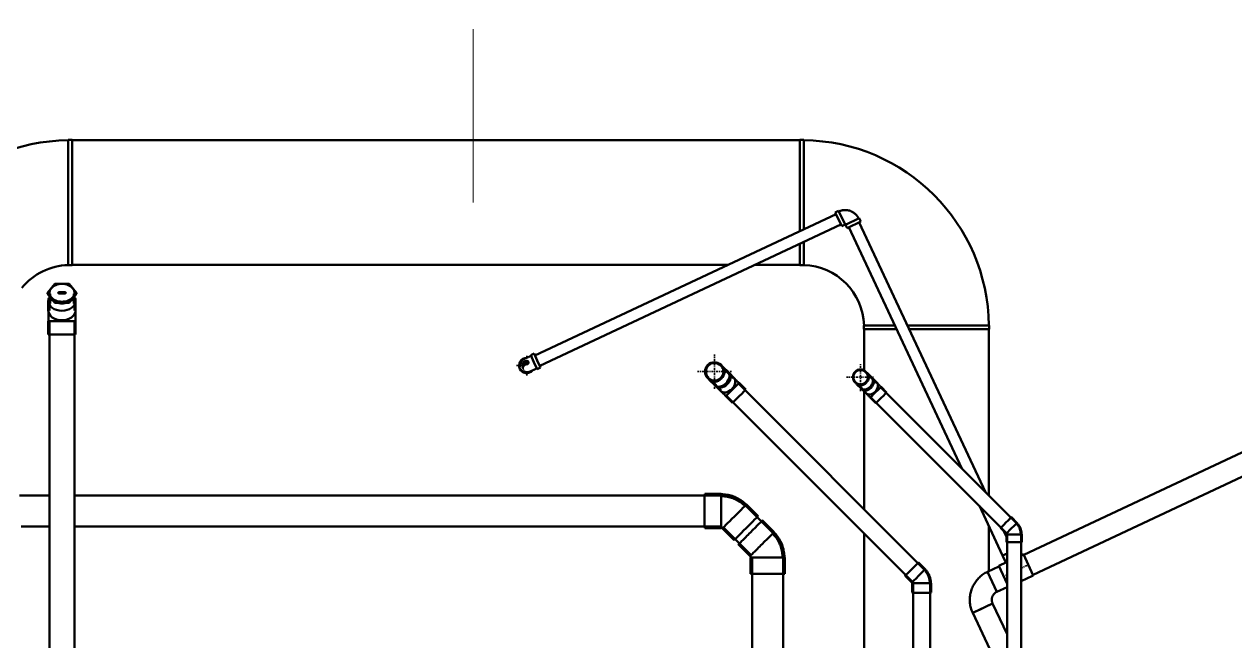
# Model space of a CAD drawing. Header units: millimetres. Extents: x -108050 to 96605, y 58136 to 140997.
# Drawn here: x -42849 to -35086, y 123512 to 127465 of the extents above; entities that cross this region are included whole.
import ezdxf

# ---------------------------------------------------------------- set-up
doc = ezdxf.new("R2010")
doc.units = ezdxf.units.MM
doc.linetypes.add('Center', pattern=[29.999999, 12, -6, 6, -6])
for name, color, linetype, lineweight in [('M-HVAC-DUCT', 70, 'Continuous', 50), ('M-HVAC-DUCT-IDEN', 70, 'Continuous', 9), ('P-PIPE', 3, 'Continuous', 50), ('P-PIPE-CNTR', 3, 'Center', 35)]:
    doc.layers.add(name, color=color, linetype=linetype, lineweight=lineweight)

# ---------------------------------------------------------------- blocks, each defined once
blk = doc.blocks.new('DSC_uPVC_Elbow_TienPhong - Standard-1923990-HẦM')
at = {"layer": 'P-PIPE'}
for p, q in [((-38379.2, 124454), (-38485.2, 124454)), ((-38141.8, 124311.7), (-38216.7, 124386.6)), ((-38485.2, 124234.8), (-38379.2, 124234.8)), ((-38371.7, 124231.6), (-38296.8, 124156.7))]:
    blk.add_line(p, q, dxfattribs=at)
at = {"layer": 'P-PIPE', "flags": 128}
for points in [[(-38292.2, 124434.3), (-38300.7, 124437.6), (-38309.3, 124440.5), (-38318, 124443.2), (-38326.8, 124445.4), (-38335.7, 124447.4), (-38344.7, 124448.9), (-38353.7, 124450.1), (-38362.7, 124451), (-38371.8, 124451.4), (-38379.2, 124451.6)], [(-38296.8, 124423.2), (-38304.8, 124426.3), (-38313, 124429.1), (-38321.2, 124431.6), (-38329.6, 124433.8), (-38338, 124435.6), (-38346.5, 124437.1), (-38355, 124438.2), (-38363.6, 124439), (-38372.2, 124439.4), (-38379.2, 124439.6)], [(-38227.1, 124376.7), (-38233.1, 124382.4), (-38239.6, 124388.2), (-38246.3, 124393.6), (-38253.1, 124398.8), (-38260.2, 124403.7), (-38267.5, 124408.3), (-38275, 124412.6), (-38282.6, 124416.7), (-38290.3, 124420.4), (-38296.8, 124423.2)], [(-38218.4, 124385), (-38225, 124391.3), (-38231.8, 124397.3), (-38238.8, 124403), (-38246.1, 124408.5), (-38253.6, 124413.7), (-38261.3, 124418.6), (-38269.1, 124423.1), (-38277.2, 124427.4), (-38285.4, 124431.3), (-38292.2, 124434.3)], [(-38379.2, 124237.2), (-38378.7, 124237.2), (-38378.2, 124237.1), (-38377.7, 124237.1), (-38377.2, 124237), (-38376.7, 124236.9), (-38376.2, 124236.8), (-38375.6, 124236.7), (-38375.2, 124236.5), (-38374.7, 124236.3), (-38374.3, 124236.2)], [(-38374.3, 124236.2), (-38373.8, 124236), (-38373.3, 124235.7), (-38372.9, 124235.5), (-38372.4, 124235.2), (-38372, 124234.9), (-38371.5, 124234.6), (-38371.1, 124234.3), (-38370.7, 124234), (-38370.3, 124233.6), (-38370, 124233.3)]]:
    blk.add_lwpolyline(points, dxfattribs=at)
at = {"layer": 'P-PIPE'}
for centre, major_axis, start_param, end_param in [((-38485.2, 124344.4), (0, 109.6), 0, 1.568725), ((-38379.2, 124344.4), (0, 109.6), 0, 1.568725), ((-38379.2, 124344.4), (0, 107.2), 0, 0.328623), ((-38379.2, 124344.4), (0, 109.6), 6.177862, 6.281114), ((-38294.2, 124309.1), (77.5, 77.5), 0.002071, 1.572867), ((-38485.2, 124344.4), (0, 109.6), 1.568725, 3.139522), ((-38379.2, 124344.4), (0, 109.6), 1.568725, 3.139522), ((-38294.2, 124309.1), (77.5, 77.5), 1.572867, 3.141593), ((-38219.3, 124234.2), (77.5, 77.5), 0.002071, 1.572867), ((-38219.3, 124234.2), (77.5, 77.5), 5.88111, 6.283185), ((-38379.2, 124344.4), (0, 107.2), 2.808828, 3.139522), ((-38379.2, 124344.4), (0, 109.6), 3.141593, 3.309883), ((-38219.3, 124234.2), (77.5, 77.5), 1.572867, 3.141593), ((-38219.3, 124234.2), (77.5, 77.5), 3.143664, 3.543621)]:
    blk.add_ellipse(centre, major_axis=major_axis, ratio=0.005, start_param=start_param, end_param=end_param, dxfattribs=at)
blk = doc.blocks.new('DSC_uPVC_Elbow_TienPhong - Standard-V6-HẦM')
at = {"layer": 'P-PIPE'}
for p, q in [((-38039.1, 124209.1), (-38114.1, 124284)), ((-38269.1, 124129), (-38194.1, 124054.1)), ((-38191, 124046.5), (-38191, 123940.5)), ((-37971.8, 123940.5), (-37971.8, 124046.5))]:
    blk.add_line(p, q, dxfattribs=at)
at = {"layer": 'P-PIPE', "flags": 128}
for points in [[(-38002.6, 124129), (-38006.1, 124136.9), (-38009.9, 124144.6), (-38013.9, 124152.2), (-38018.3, 124159.6), (-38023, 124166.9), (-38027.9, 124173.9), (-38033.2, 124180.8), (-38038.7, 124187.4), (-38044.4, 124193.8), (-38049.3, 124198.9)], [(-37991.5, 124133.6), (-37995.2, 124141.9), (-37999.2, 124150.1), (-38003.5, 124158.1), (-38008.1, 124165.9), (-38013, 124173.6), (-38018.3, 124181), (-38023.8, 124188.3), (-38029.6, 124195.3), (-38035.7, 124202), (-38040.8, 124207.4)], [(-37974.2, 124046.5), (-37974.4, 124055.6), (-37975, 124064.7), (-37975.9, 124073.8), (-37977.1, 124082.8), (-37978.8, 124091.7), (-37980.7, 124100.6), (-37983.1, 124109.4), (-37985.8, 124118.1), (-37988.8, 124126.7), (-37991.5, 124133.6)], [(-37986.2, 124046.8), (-37986.4, 124055.2), (-37986.9, 124063.8), (-37987.8, 124072.3), (-37989, 124080.9), (-37990.5, 124089.3), (-37992.4, 124097.7), (-37994.6, 124106.1), (-37997.2, 124114.3), (-38000, 124122.4), (-38002.6, 124129)], [(-38192.4, 124055.8), (-38192.1, 124055.4), (-38191.7, 124055), (-38191.4, 124054.6), (-38191.1, 124054.2), (-38190.8, 124053.7), (-38190.5, 124053.3), (-38190.3, 124052.8), (-38190, 124052.4), (-38189.8, 124051.9), (-38189.6, 124051.5)], [(-38189.6, 124051.5), (-38189.4, 124051), (-38189.3, 124050.5), (-38189.1, 124050), (-38189, 124049.5), (-38188.9, 124049), (-38188.8, 124048.5), (-38188.7, 124048), (-38188.7, 124047.5), (-38188.6, 124047), (-38188.6, 124046.5)]]:
    blk.add_lwpolyline(points, dxfattribs=at)
at = {"layer": 'P-PIPE'}
for centre, major_axis, start_param, end_param in [((-38191.6, 124206.5), (77.5, 77.5), 0, 1.568725), ((-38191.6, 124206.5), (77.5, 77.5), 1.568725, 3.139522), ((-38116.6, 124131.6), (77.5, 77.5), 0, 1.568725), ((-38116.6, 124131.6), (75.8, 75.8), 0.163276, 0.328623), ((-38116.6, 124131.6), (77.5, 77.5), 6.114862, 6.228481), ((-38116.6, 124131.6), (77.5, 77.5), 1.568725, 3.139522), ((-38116.6, 124131.6), (75.8, 75.8), 2.808828, 2.974175), ((-38116.6, 124131.6), (77.5, 77.5), 3.141593, 3.309883), ((-38081.4, 124046.5), (-109.6, 0), 4.71446, 6.283185), ((-38081.4, 124046.5), (109.6, 0), 0.002071, 1.572867), ((-38081.4, 123940.5), (-109.6, 0), 4.71446, 6.283185), ((-38081.4, 123940.5), (-109.6, 0), 0.002071, 0.407293), ((-38081.4, 123940.5), (-100, 0), 6.023457, 6.283185), ((-38081.4, 123940.5), (100, 0), 2.620065, 2.749935), ((-38081.4, 123940.5), (100, 0), 2.358266, 2.618357), ((-38081.4, 123940.5), (100, 0), 2.096466, 2.356413), ((-38081.4, 123940.5), (100, 0), 1.834667, 2.094519), ((-38081.4, 123940.5), (-109.6, 0), 3.143664, 4.71446), ((-38081.4, 123940.5), (100, 0), 1.049269, 1.308898), ((-38081.4, 123940.5), (100, 0), 0.787469, 1.047004), ((-38081.4, 123940.5), (100, 0), 0.52567, 0.785061), ((-38081.4, 123940.5), (100, 0), 0.26387, 0.393741), ((-38081.4, 123940.5), (100, 0), 0.002071, 0.131941), ((-38081.4, 123940.5), (109.6, 0), 5.875769, 6.283185)]:
    blk.add_ellipse(centre, major_axis=major_axis, ratio=0.005, start_param=start_param, end_param=end_param, dxfattribs=at)
blk = doc.blocks.new('01_REC Elbow_C Flanged_ - 1 W-V33-HẦM')
at = {"layer": 'M-HVAC-DUCT'}
for p, q in [((-264.9, 812.5), (-113.7, 812.5)), ((-113.7, 787.5), (-264.9, 787.5)), ((105.5, 812.5), (402, 812.5)), ((402, 787.5), (105.5, 787.5)), ((402, 787.5), (402, 812.5)), ((-812.5, -402), (-812.5, 402)), ((-812.5, 402), (-787.5, 402)), ((-787.5, 402), (-787.5, -402)), ((-787.5, -402), (-812.5, -402))]:
    blk.add_line(p, q, dxfattribs=at)
for radius, start, end in [(1200, 270.59779, 359.40221), (400, 271.79962, 320.66965)]:
    blk.add_arc((-800, 800), radius, start, end, dxfattribs=at)
blk = doc.blocks.new('01_REC Elbow_C Flanged_ - 1 W-V34-HẦM')
at = {"layer": 'M-HVAC-DUCT'}
for p, q in [((-402, 812.5), (-263.2, 812.5)), ((-402, 812.5), (-402, 787.5)), ((-251.5, 787.5), (-402, 787.5)), ((-182.9, 812.5), (402, 812.5)), ((402, 787.5), (-171.2, 787.5)), ((402, 787.5), (402, 812.5)), ((-812.5, 191.7), (-812.5, 402)), ((-812.5, 402), (-787.5, 402)), ((-787.5, 402), (-787.5, 203.4)), ((-812.5, -402), (-812.5, 111)), ((-787.5, 122.7), (-787.5, -402)), ((-787.5, -402), (-812.5, -402))]:
    blk.add_line(p, q, dxfattribs=at)
for radius, start, end in [(1200, 270.59779, 359.40221), (400, 271.79962, 358.20038)]:
    blk.add_arc((-800, 800), radius, start, end, dxfattribs=at)
blk = doc.blocks.new('DSC_uPVC_Elbow_TienPhong - Standard-V68-HẦM')
at = {"layer": 'P-PIPE'}
for p, q in [((-37071, 123971.5), (-37114.2, 124014.6)), ((-37199.4, 123929.4), (-37156.3, 123886.2)), ((-37154.4, 123881.7), (-37154.4, 123820.7)), ((-37033.8, 123820.7), (-37033.8, 123881.7))]:
    blk.add_line(p, q, dxfattribs=at)
at = {"layer": 'P-PIPE', "flags": 128}
for points in [[(-37050.8, 123927.2), (-37052.7, 123931.6), (-37054.8, 123935.9), (-37057.1, 123940.1), (-37059.5, 123944.2), (-37062.1, 123948.2), (-37064.8, 123952.1), (-37067.7, 123955.9), (-37070.8, 123959.5), (-37073.9, 123963.1), (-37076.6, 123965.9)], [(-37044.7, 123929.8), (-37046.7, 123934.4), (-37048.9, 123938.9), (-37051.3, 123943.3), (-37053.9, 123947.7), (-37056.6, 123951.9), (-37059.5, 123956), (-37062.5, 123960), (-37065.7, 123963.9), (-37069.1, 123967.6), (-37072, 123970.6)], [(-37041.8, 123881.7), (-37041.9, 123886.4), (-37042.1, 123891.2), (-37042.6, 123895.9), (-37043.3, 123900.6), (-37044.1, 123905.3), (-37045.2, 123910), (-37046.4, 123914.6), (-37047.8, 123919.1), (-37049.4, 123923.6), (-37050.8, 123927.2)], [(-37035.1, 123881.7), (-37035.2, 123886.7), (-37035.5, 123891.7), (-37036, 123896.7), (-37036.7, 123901.7), (-37037.6, 123906.6), (-37038.7, 123911.6), (-37040, 123916.4), (-37041.5, 123921.2), (-37043.2, 123926), (-37044.7, 123929.8)], [(-37155.4, 123887.2), (-37155.2, 123886.9), (-37154.9, 123886.7), (-37154.7, 123886.5), (-37154.6, 123886.2), (-37154.4, 123886), (-37154.2, 123885.7), (-37154.1, 123885.4), (-37153.9, 123885.2), (-37153.8, 123884.9), (-37153.7, 123884.6)], [(-37153.7, 123884.6), (-37153.6, 123884.4), (-37153.5, 123884.1), (-37153.4, 123883.8), (-37153.3, 123883.5), (-37153.2, 123883.2), (-37153.2, 123882.8), (-37153.1, 123882.5), (-37153.1, 123882.2), (-37153.1, 123881.9), (-37153.1, 123881.7)]]:
    blk.add_lwpolyline(points, dxfattribs=at)
at = {"layer": 'P-PIPE'}
for centre, major_axis, start_param, end_param in [((-37156.8, 123972), (42.6, 42.6), 4.708247, 6.279043), ((-37156.4, 123972.4), (38.9, 38.9), 4.708247, 4.963651), ((-37156.4, 123972.4), (38.9, 38.9), 4.970046, 5.224545), ((-37156.4, 123972.4), (38.9, 38.9), 5.231846, 5.49156), ((-37156.4, 123972.4), (38.9, 38.9), 5.493645, 5.747837), ((-37156.4, 123972.4), (38.9, 38.9), 5.755445, 5.99644), ((-37156.4, 123972.4), (38.9, 38.9), 6.017244, 6.279043), ((-37156.8, 123972), (42.6, 42.6), 0, 0.402939), ((-37156.8, 123972), (42.6, 42.6), 2.738809, 4.708247), ((-37113.7, 123928.9), (42.6, 42.6), 3.137451, 4.708247), ((-37113.7, 123928.9), (42.6, 42.6), 4.708247, 6.279043), ((-37094.1, 123881.7), (60.3, 0), 2.972674, 3.141593), ((-37094.1, 123881.7), (-60.3, 0), 0.004142, 1.574938), ((-37094.1, 123881.7), (59, 0), 3.145735, 3.4948), ((-37094.1, 123881.7), (60.3, 0), 4.716531, 6.452607), ((-37094.1, 123881.7), (59, 0), 5.938261, 6.283185), ((-37094.1, 123820.7), (-60.3, 0), 0.004142, 1.574938), ((-37094.1, 123820.7), (-60.3, 0), 1.574938, 3.145735)]:
    blk.add_ellipse(centre, major_axis=major_axis, ratio=0.01, start_param=start_param, end_param=end_param, dxfattribs=at)
blk = doc.blocks.new('DSC_uPVC_Elbow_TienPhong - Standard-V70-HẦM')
at = {"layer": 'P-PIPE'}
for p, q in [((-36482.7, 124269.3), (-36518.7, 124305.3)), ((-36588.4, 124235.6), (-36552.4, 124199.5)), ((-36550.5, 124194.9), (-36550.5, 124143.9)), ((-36451.9, 124143.9), (-36451.9, 124194.9))]:
    blk.add_line(p, q, dxfattribs=at)
at = {"layer": 'P-PIPE', "flags": 128}
for points in [[(-36465.8, 124232.7), (-36467.4, 124236.3), (-36469.1, 124239.8), (-36471, 124243.3), (-36473, 124246.7), (-36475.1, 124250), (-36477.4, 124253.3), (-36479.8, 124256.4), (-36482.3, 124259.4), (-36485, 124262.4), (-36487.2, 124264.7)], [(-36460.9, 124234.7), (-36462.5, 124238.5), (-36464.3, 124242.3), (-36466.3, 124246), (-36468.4, 124249.5), (-36470.7, 124253), (-36473.1, 124256.4), (-36475.6, 124259.8), (-36478.3, 124263), (-36481.1, 124266.1), (-36483.4, 124268.5)], [(-36458.3, 124194.9), (-36458.4, 124198.8), (-36458.6, 124202.8), (-36459, 124206.7), (-36459.6, 124210.6), (-36460.3, 124214.5), (-36461.1, 124218.4), (-36462.2, 124222.2), (-36463.3, 124225.9), (-36464.6, 124229.7), (-36465.8, 124232.7)], [(-36452.9, 124194.9), (-36453, 124199), (-36453.3, 124203.2), (-36453.7, 124207.3), (-36454.3, 124211.5), (-36455, 124215.6), (-36455.9, 124219.6), (-36457, 124223.7), (-36458.2, 124227.6), (-36459.6, 124231.6), (-36460.9, 124234.7)], [(-36551.6, 124200.3), (-36551.4, 124200.1), (-36551.2, 124199.8), (-36551, 124199.6), (-36550.8, 124199.4), (-36550.7, 124199.1), (-36550.5, 124198.9), (-36550.3, 124198.6), (-36550.2, 124198.3), (-36550.1, 124198), (-36550, 124197.8)], [(-36550, 124197.8), (-36549.9, 124197.5), (-36549.8, 124197.2), (-36549.7, 124196.9), (-36549.6, 124196.6), (-36549.5, 124196.3), (-36549.5, 124196), (-36549.4, 124195.7), (-36549.4, 124195.4), (-36549.4, 124195.1), (-36549.4, 124194.9)]]:
    blk.add_lwpolyline(points, dxfattribs=at)
at = {"layer": 'P-PIPE'}
for centre, major_axis, start_param, end_param in [((-36553.6, 124270.5), (34.9, 34.9), 4.708247, 6.279043), ((-36553.2, 124270.9), (31.8, 31.8), 5.493645, 5.744935), ((-36553.2, 124270.9), (31.8, 31.8), 5.755445, 6.279043), ((-36553.6, 124270.5), (34.9, 34.9), 0, 0.401158), ((-36553.6, 124270.5), (34.9, 34.9), 2.740555, 3.137451), ((-36553.6, 124270.5), (34.9, 34.9), 3.141593, 4.708247), ((-36517.5, 124234.4), (34.9, 34.9), 3.141593, 4.708247), ((-36517.5, 124234.4), (34.9, 34.9), 4.708247, 6.279043), ((-36501.2, 124194.9), (-49.3, 0), 0.004142, 1.574938), ((-36501.2, 124143.9), (-49.3, 0), 0.004142, 1.574938), ((-36501.2, 124194.9), (48.2, 0), 3.145735, 3.4948), ((-36501.2, 124194.9), (49.3, 0), 4.716531, 6.283185), ((-36501.2, 124143.9), (49.3, 0), 4.716531, 6.283185), ((-36501.2, 124194.9), (48.2, 0), 5.938261, 6.283185)]:
    blk.add_ellipse(centre, major_axis=major_axis, ratio=0.01, start_param=start_param, end_param=end_param, dxfattribs=at)
blk = doc.blocks.new('DSC_uPVC_Elbow_TienPhong - Standard-2064025-HẦM')
at = {"layer": 'P-PIPE'}
for p, q in [((-38298.5, 125198.9), (-38328.8, 125229.3)), ((-38414.1, 125144), (-38383.7, 125113.7)), ((-38222, 125122.5), (-38265.1, 125165.6)), ((-38350.4, 125080.4), (-38307.3, 125037.2))]:
    blk.add_line(p, q, dxfattribs=at)
at = {"layer": 'P-PIPE', "flags": 128}
for points in [[(-38299.4, 125198), (-38298, 125196.6), (-38296.6, 125195.2), (-38295.1, 125193.7), (-38293.6, 125192.2), (-38292.1, 125190.7), (-38290.5, 125189.1), (-38288.8, 125187.4), (-38287.2, 125185.8), (-38285.4, 125184), (-38283.7, 125182.3), (-38281.9, 125180.5), (-38280.1, 125178.7), (-38278.3, 125176.9), (-38276.5, 125175.1), (-38274.6, 125173.2), (-38272.7, 125171.3), (-38270.8, 125169.5), (-38269, 125167.6), (-38267.1, 125165.7), (-38266.1, 125164.7)], [(-38349.5, 125081.3), (-38351.4, 125083.2), (-38353.3, 125085.1), (-38355.2, 125087), (-38357.1, 125088.9), (-38358.9, 125090.7), (-38360.8, 125092.6), (-38362.6, 125094.4), (-38364.4, 125096.2), (-38366.2, 125098), (-38368, 125099.8), (-38369.7, 125101.5), (-38371.4, 125103.2), (-38373, 125104.8), (-38374.7, 125106.5), (-38376.2, 125108), (-38377.8, 125109.6), (-38379.3, 125111.1), (-38380.7, 125112.5), (-38382.1, 125113.9), (-38382.8, 125114.6)]]:
    blk.add_lwpolyline(points, dxfattribs=at)
at = {"layer": 'P-PIPE'}
for centre, major_axis, ratio, start_param, end_param in [((-38371.4, 125186.6), (42.6, 42.6), 0.710631, 3.141627, 6.283185), ((-38371.4, 125186.6), (42.6, 42.6), 0.710631, 0.000034, 0.113604), ((-38371.4, 125186.6), (42.6, 42.6), 0.710631, 3.025888, 3.141593), ((-38341.1, 125156.3), (42.6, 42.6), 0.710631, 3.141627, 6.283185), ((-38307.8, 125123), (42.6, 42.6), 0.01, 3.141617, 6.283185), ((-38307.8, 125123), (41.7, 41.7), 0.01, 5.815033, 6.108677), ((-38307.8, 125123), (42.6, 42.6), 0.01, 0.000024, 0.261824), ((-38307.8, 125123), (42.6, 42.6), 0.01, 2.879817, 3.141593), ((-38307.8, 125123), (41.7, 41.7), 0.01, 3.31615, 3.609802), ((-38264.7, 125079.9), (42.6, 42.6), 0.01, 3.141617, 6.283185)]:
    blk.add_ellipse(centre, major_axis=major_axis, ratio=ratio, start_param=start_param, end_param=end_param, dxfattribs=at)
blk = doc.blocks.new('DSC_uPVC_Elbow_TienPhong - Standard-V71-HẦM')
at = {"layer": 'P-PIPE'}
for p, q in [((-38335.7, 125236.2), (-38366, 125266.5)), ((-38451.3, 125181.2), (-38420.9, 125150.9))]:
    blk.add_line(p, q, dxfattribs=at)
at = {"layer": 'P-PIPE', "flags": 128}
for points in [[(-38380.7, 125279.3), (-38380.5, 125279.2), (-38380.4, 125279), (-38380.1, 125278.7), (-38379.7, 125278.4), (-38379.3, 125278), (-38378.8, 125277.5), (-38378.3, 125276.9), (-38377.6, 125276.3), (-38376.9, 125275.6), (-38376.2, 125274.8)], [(-38373.4, 125272.1), (-38372.4, 125271), (-38371.3, 125269.9), (-38370.1, 125268.8), (-38368.9, 125267.5), (-38367.6, 125266.2), (-38366.9, 125265.6)], [(-38460, 125191.8), (-38460.7, 125192.5), (-38461.4, 125193.2), (-38462, 125193.8), (-38462.5, 125194.3), (-38463, 125194.8), (-38463.3, 125195.2), (-38463.6, 125195.5), (-38463.9, 125195.7), (-38464, 125195.8), (-38464.1, 125195.9)], [(-38450.3, 125182.2), (-38451.7, 125183.5), (-38452.9, 125184.7), (-38454.1, 125185.9), (-38455.2, 125187.1), (-38456.3, 125188.1)]]:
    blk.add_lwpolyline(points, dxfattribs=at)
at = {"layer": 'P-PIPE'}
for centre, radius, start, end in [((-38422.4, 125237.6), 60.3, 44.99879, 224.99879), ((-38422.4, 125237.6), 60.3, 194.99879, 209.99879), ((-38422.8, 125238), 55, 44.99879, 224.99879), ((-38422.4, 125237.6), 60.3, 224.99879, 44.99879), ((-38422.8, 125238), 55, 18.51059, 26.49072), ((-38422.4, 125237.6), 60.3, 14.99879, 29.99879)]:
    blk.add_arc(centre, radius, start, end, dxfattribs=at)
for centre, major_axis, start_param, end_param in [((-38408.6, 125223.9), (42.6, 42.6), 3.141597, 6.283185), ((-38378.3, 125193.5), (42.6, 42.6), 3.141597, 6.283185), ((-38408.6, 125223.9), (41.7, 41.7), 4.712393, 6.349879), ((-38408.6, 125223.9), (42.6, 42.6), 0.000004, 0.190749), ((-38408.6, 125223.9), (42.6, 42.6), 2.950799, 3.141593), ((-38408.6, 125223.9), (41.7, 41.7), 3.083672, 4.712393)]:
    blk.add_ellipse(centre, major_axis=major_axis, ratio=0.710631, start_param=start_param, end_param=end_param, dxfattribs=at)
blk = doc.blocks.new('DSC_uPVC_Elbow_TienPhong - Standard-2046915-HẦM')
at = {"layer": 'P-PIPE'}
for p, q in [((-47028.9, 85110.8), (-47064.8, 85110.8)), ((-46938.5, 85110.8), (-46989.5, 85110.8)), ((-47064.8, 85012.2), (-47028.9, 85012.2)), ((-46989.5, 85012.2), (-46938.5, 85012.2))]:
    blk.add_line(p, q, dxfattribs=at)
at = {"layer": 'P-PIPE', "flags": 128}
for points in [[(-47028.9, 85109.8), (-47027.3, 85109.8), (-47025.6, 85109.8), (-47023.9, 85109.8), (-47022.1, 85109.8), (-47020.3, 85109.8), (-47018.4, 85109.8), (-47016.4, 85109.8), (-47014.4, 85109.8), (-47012.4, 85109.8), (-47010.3, 85109.8), (-47008.2, 85109.8), (-47006.1, 85109.8), (-47004, 85109.8), (-47001.8, 85109.8), (-46999.6, 85109.8), (-46997.4, 85109.8), (-46995.1, 85109.8), (-46992.9, 85109.8), (-46990.6, 85109.8), (-46989.5, 85109.8)], [(-46989.5, 85013.3), (-46991.7, 85013.3), (-46994, 85013.3), (-46996.2, 85013.3), (-46998.4, 85013.3), (-47000.7, 85013.3), (-47002.8, 85013.3), (-47005, 85013.3), (-47007.2, 85013.3), (-47009.3, 85013.3), (-47011.4, 85013.3), (-47013.4, 85013.3), (-47015.4, 85013.3), (-47017.4, 85013.3), (-47019.3, 85013.3), (-47021.2, 85013.3), (-47023, 85013.3), (-47024.7, 85013.3), (-47026.5, 85013.3), (-47028.1, 85013.3), (-47028.9, 85013.3)]]:
    blk.add_lwpolyline(points, dxfattribs=at)
at = {"layer": 'P-PIPE'}
for centre, ratio, start_param, end_param in [((-47064.8, 85061.5), 0.710633, 0, 0.12898), ((-47064.8, 85061.5), 0.710633, 3.141593, 6.283185), ((-47028.9, 85061.5), 0.710633, 3.141593, 6.283185), ((-46989.5, 85061.5), 0.01, 0, 0.261799), ((-46989.5, 85061.5), 0.01, 3.141593, 6.283185), ((-46938.5, 85061.5), 0.01, 3.141593, 6.283185), ((-47064.8, 85061.5), 0.710633, 3.012613, 3.141593), ((-46989.5, 85061.5), 0.01, 2.879793, 3.141593)]:
    blk.add_ellipse(centre, major_axis=(0, 49.3), ratio=ratio, start_param=start_param, end_param=end_param, dxfattribs=at)
blk = doc.blocks.new('DSC_uPVC_Elbow_TienPhong - Standard-V72-HẦM')
at = {"layer": 'P-PIPE'}
for p, q in [((-37414, 125200.6), (-37439.3, 125225.9)), ((-37509.1, 125156.2), (-37483.7, 125130.8))]:
    blk.add_line(p, q, dxfattribs=at)
at = {"layer": 'P-PIPE', "flags": 128}
for points in [[(-37519.8, 125168.5), (-37521.2, 125169.9), (-37522.4, 125171.3), (-37523.7, 125172.8), (-37524.8, 125174.4), (-37525.9, 125175.9), (-37526.9, 125177.6), (-37527.9, 125179.2), (-37528.8, 125181), (-37529.6, 125182.7), (-37530.4, 125184.5), (-37531.1, 125186.3), (-37531.7, 125188.1), (-37532.3, 125189.9), (-37532.7, 125191.8), (-37533.1, 125193.7), (-37533.4, 125195.6), (-37533.7, 125197.5), (-37533.8, 125199.4), (-37533.9, 125201.4), (-37533.9, 125203.3), (-37533.9, 125205.2), (-37533.7, 125207.2), (-37533.5, 125209.1), (-37533.2, 125211), (-37532.8, 125212.9), (-37532.4, 125214.7), (-37531.9, 125216.6), (-37531.3, 125218.4), (-37530.6, 125220.2), (-37529.9, 125222), (-37529, 125223.8), (-37528.2, 125225.5), (-37527.2, 125227.2), (-37526.2, 125228.8), (-37525.1, 125230.4), (-37524, 125232), (-37522.8, 125233.5), (-37521.5, 125234.9), (-37520.2, 125236.3), (-37519.8, 125236.7)], [(-37519.8, 125236.7), (-37518.4, 125238), (-37517, 125239.3), (-37515.5, 125240.5), (-37514, 125241.7), (-37512.4, 125242.8), (-37510.7, 125243.8), (-37509.1, 125244.8), (-37507.4, 125245.7), (-37505.6, 125246.5), (-37503.9, 125247.3), (-37502, 125248), (-37500.2, 125248.6), (-37498.4, 125249.1), (-37496.5, 125249.6), (-37494.6, 125250), (-37492.7, 125250.3), (-37490.8, 125250.6), (-37488.9, 125250.7), (-37486.9, 125250.8), (-37485, 125250.8), (-37483.1, 125250.7), (-37481.2, 125250.6), (-37479.2, 125250.4), (-37477.3, 125250.1), (-37475.5, 125249.7), (-37473.6, 125249.3), (-37471.7, 125248.7), (-37469.9, 125248.1), (-37468.1, 125247.5), (-37466.3, 125246.7), (-37464.5, 125245.9), (-37462.8, 125245), (-37461.2, 125244.1), (-37459.5, 125243.1), (-37457.9, 125242), (-37456.4, 125240.9), (-37454.9, 125239.6), (-37453.4, 125238.4), (-37452, 125237.1)], [(-37451.6, 125236.7), (-37451.5, 125236.6), (-37451.3, 125236.4), (-37451.1, 125236.2), (-37450.8, 125235.9), (-37450.5, 125235.6), (-37450.1, 125235.1), (-37449.6, 125234.7), (-37449.1, 125234.1), (-37448.5, 125233.6)], [(-37445.5, 125230.6), (-37444.7, 125229.7), (-37443.7, 125228.8), (-37442.8, 125227.8), (-37441.7, 125226.8), (-37440.7, 125225.7), (-37440.1, 125225.2)], [(-37516.4, 125165), (-37517, 125165.6), (-37517.5, 125166.2), (-37518, 125166.7), (-37518.5, 125167.2), (-37518.9, 125167.5), (-37519.2, 125167.8), (-37519.4, 125168.1), (-37519.6, 125168.3), (-37519.7, 125168.4), (-37519.8, 125168.5)], [(-37508.3, 125157), (-37509.4, 125158.1), (-37510.5, 125159.1), (-37511.5, 125160.1), (-37512.4, 125161.1), (-37513.3, 125162)]]:
    blk.add_lwpolyline(points, dxfattribs=at)
at = {"layer": 'P-PIPE'}
for centre, radius, start, end in [((-37485.7, 125202.6), 49.3, 45, 225), ((-37486.1, 125203), 45, 45, 225), ((-37485.7, 125202.6), 49.3, 225, 45)]:
    blk.add_arc(centre, radius, start, end, dxfattribs=at)
for centre, major_axis, start_param, end_param in [((-37474.2, 125191.1), (34.9, 34.9), 3.141593, 6.283185), ((-37474.2, 125191.1), (34.1, 34.1), 4.712389, 6.335422), ((-37474.2, 125191.1), (34.9, 34.9), 0, 0.195354), ((-37474.2, 125191.1), (34.9, 34.9), 2.946239, 3.141593), ((-37474.2, 125191.1), (34.1, 34.1), 3.082386, 4.712389), ((-37448.8, 125165.7), (34.9, 34.9), 3.141593, 6.283185)]:
    blk.add_ellipse(centre, major_axis=major_axis, ratio=0.710633, start_param=start_param, end_param=end_param, dxfattribs=at)
blk = doc.blocks.new('M_Elbow - Welded - Generic - Standard-V245-HẦM')
at = {"layer": 'P-PIPE'}
for p, q in [((-68.2, 127), (-70.7, 127)), ((-61.2, 127), (-68.2, 127)), ((-50, 127), (-61.2, 127)), ((-35.3, 127), (-50, 127)), ((18.3, 127), (-35.3, 127)), ((35.3, 127), (18.3, 127)), ((50, 127), (35.3, 127)), ((61.2, 127), (50, 127)), ((68.2, 127), (61.2, 127)), ((70.6, 127), (68.2, 127)), ((-127, 70.6), (-127, 68.2)), ((-127, 68.2), (-127, 61.2)), ((-127, 61.2), (-127, 50)), ((-127, 50), (-127, 35.3)), ((-127, 35.3), (-127, 18.3)), ((-127, 18.3), (-127, -18.3)), ((-127, -18.3), (-127, -35.3)), ((-127, -35.3), (-127, -50)), ((-127, -50), (-127, -61.2)), ((-127, -61.2), (-127, -68.2)), ((-127, -68.2), (-127, -70.7))]:
    blk.add_line(p, q, dxfattribs=at)
at = {"layer": 'P-PIPE', "flags": 128}
for points in [[(-70.7, 127), (-70.7, 124.7), (-70.8, 122.5), (-71.1, 120.3), (-71.4, 118), (-71.8, 115.8), (-72.3, 113.6), (-72.8, 111.4), (-73.5, 109.3), (-74.3, 107.1), (-75.1, 105.1), (-76, 103), (-77, 101), (-78.1, 99), (-79.3, 97.1), (-80.5, 95.2), (-81.8, 93.3), (-83.2, 91.6), (-84.6, 89.8), (-86.2, 88.2), (-87.7, 86.6), (-89.4, 85), (-91.1, 83.6), (-92.9, 82.2), (-94.7, 80.8), (-96.6, 79.6), (-98.5, 78.4), (-100.4, 77.3), (-102.4, 76.3), (-104.5, 75.3), (-106.6, 74.5), (-108.7, 73.7), (-110.8, 73), (-113, 72.4), (-115.2, 71.9), (-117.4, 71.5), (-119.7, 71.1), (-121.9, 70.9), (-124.1, 70.7), (-126.4, 70.7), (-127, 70.6)], [(-127, -70.7), (-119.1, -70.5), (-111.2, -70), (-103.3, -69.2), (-95.5, -68.1), (-87.7, -66.7), (-80, -65), (-72.4, -63), (-64.8, -60.6), (-57.4, -58), (-50, -55), (-42.8, -51.8), (-35.7, -48.3), (-28.8, -44.5), (-22, -40.5), (-15.4, -36.1), (-9, -31.5), (-2.7, -26.7), (3.3, -21.6), (9.2, -16.3), (14.8, -10.7), (20.2, -4.9), (25.3, 1.1), (30.3, 7.3), (34.9, 13.6), (39.3, 20.2), (43.5, 26.9), (47.3, 33.8), (50.9, 40.9), (54.2, 48.1), (57.2, 55.4), (59.9, 62.8), (62.4, 70.3), (64.5, 77.9), (66.3, 85.6), (67.8, 93.4), (69, 101.2), (69.8, 109.1), (70.4, 117), (70.6, 124.9), (70.6, 127)]]:
    blk.add_lwpolyline(points, dxfattribs=at)
blk = doc.blocks.new('M_Elbow - Threaded - MI - Class 300 - Standard-2093307-HẦM')
at = {"layer": 'P-PIPE'}
for p, q in [((-50.8, 49), (-74.7, 49)), ((-74.7, 49), (-74.7, -49)), ((-50.8, -49), (-50.8, 49)), ((-49, 74.7), (-49, 50.8)), ((49, 74.7), (-49, 74.7)), ((-49, 50.8), (49, 50.8)), ((49, 50.8), (49, 74.7)), ((-74.7, -49), (-50.8, -49))]:
    blk.add_line(p, q, dxfattribs=at)
at = {"layer": 'P-PIPE', "flags": 128}
for points in [[(-44.4, 50.8), (-44.4, 50.5), (-44.4, 50.3), (-44.4, 50), (-44.5, 49.8), (-44.5, 49.5), (-44.6, 49.3), (-44.6, 49), (-44.7, 48.8), (-44.8, 48.5), (-44.9, 48.3), (-45, 48.1), (-45.1, 47.8), (-45.2, 47.6), (-45.4, 47.4), (-45.5, 47.2), (-45.7, 47), (-45.8, 46.8), (-46, 46.6), (-46.2, 46.4), (-46.3, 46.2), (-46.5, 46), (-46.7, 45.9), (-46.9, 45.7), (-47.1, 45.6), (-47.3, 45.4), (-47.6, 45.3), (-47.8, 45.2), (-48, 45), (-48.2, 44.9), (-48.5, 44.8), (-48.7, 44.7), (-49, 44.7), (-49.2, 44.6), (-49.5, 44.5), (-49.7, 44.5), (-50, 44.5), (-50.2, 44.4), (-50.5, 44.4), (-50.7, 44.4), (-50.8, 44.4)], [(-50.8, -44.4), (-47, -44.3), (-43.2, -44.1), (-39.4, -43.7), (-35.6, -43.2), (-31.9, -42.5), (-28.2, -41.7), (-24.5, -40.7), (-20.9, -39.6), (-17.3, -38.3), (-13.7, -36.9), (-10.3, -35.3), (-6.8, -33.6), (-3.5, -31.8), (-0.2, -29.9), (3, -27.8), (6.1, -25.6), (9.1, -23.2), (12, -20.8), (14.8, -18.2), (17.5, -15.5), (20.1, -12.7), (22.6, -9.9), (24.9, -6.9), (27.2, -3.8), (29.3, -0.6), (31.3, 2.6), (33.2, 5.9), (34.9, 9.3), (36.5, 12.8), (37.9, 16.3), (39.2, 19.9), (40.4, 23.5), (41.4, 27.2), (42.3, 30.9), (43, 34.6), (43.6, 38.4), (44, 42.2), (44.3, 46), (44.4, 49.8), (44.4, 50.8)]]:
    blk.add_lwpolyline(points, dxfattribs=at)
blk = doc.blocks.new('M_Elbow - Threaded - MI - Class 300 - Standard-V246-HẦM')
at = {"layer": 'P-PIPE'}
for p, q in [((-39579.5, 125353.3), (-39601.1, 125343.2)), ((-39601.1, 125343.2), (-39580.3, 125298.8)), ((-39580.3, 125298.8), (-39559.5, 125254.4)), ((-39558.7, 125309), (-39579.5, 125353.3)), ((-39537.9, 125264.6), (-39558.7, 125309)), ((-39559.5, 125254.4), (-39537.9, 125264.6))]:
    blk.add_line(p, q, dxfattribs=at)
at = {"layer": 'P-PIPE', "flags": 128}
for points in [[(-39599.2, 125339), (-39601, 125338.1), (-39602.8, 125337.3), (-39604.7, 125336.4), (-39606.5, 125335.6), (-39608.3, 125334.7), (-39610.1, 125333.9), (-39611.9, 125333), (-39613.6, 125332.2), (-39615.4, 125331.4), (-39617.1, 125330.6), (-39618.7, 125329.8), (-39620.4, 125329.1), (-39622, 125328.3), (-39623.6, 125327.6), (-39625.1, 125326.8), (-39626.6, 125326.1), (-39628.1, 125325.4), (-39629.5, 125324.8), (-39630.8, 125324.2), (-39632.1, 125323.5), (-39633.4, 125322.9), (-39634.6, 125322.4), (-39635.7, 125321.9), (-39636.8, 125321.3), (-39637.9, 125320.9), (-39638.8, 125320.4), (-39639.7, 125320), (-39640.6, 125319.6), (-39641.3, 125319.2), (-39642, 125318.9), (-39642.7, 125318.6), (-39643.2, 125318.3), (-39643.7, 125318.1), (-39644.1, 125317.9), (-39644.5, 125317.8), (-39644.8, 125317.6), (-39645, 125317.5), (-39645.1, 125317.5), (-39645.1, 125317.4), (-39645.1, 125317.4)], [(-39607.4, 125237), (-39607.4, 125237.1), (-39607.3, 125237.1), (-39607.1, 125237.2), (-39606.9, 125237.3), (-39606.5, 125237.5), (-39606.1, 125237.7), (-39605.7, 125237.9), (-39605.1, 125238.1), (-39604.5, 125238.4), (-39603.8, 125238.7), (-39603.1, 125239.1), (-39602.2, 125239.5), (-39601.4, 125239.9), (-39600.4, 125240.3), (-39599.4, 125240.8), (-39598.3, 125241.3), (-39597.2, 125241.8), (-39596, 125242.4), (-39594.8, 125243), (-39593.5, 125243.6), (-39592.2, 125244.2), (-39590.8, 125244.9), (-39589.3, 125245.5), (-39587.8, 125246.2), (-39586.3, 125247), (-39584.7, 125247.7), (-39583.1, 125248.4), (-39581.5, 125249.2), (-39579.8, 125250), (-39578.1, 125250.8), (-39576.4, 125251.6), (-39574.6, 125252.4), (-39572.9, 125253.3), (-39571.1, 125254.1), (-39569.3, 125254.9), (-39567.5, 125255.8), (-39565.6, 125256.7), (-39563.8, 125257.5), (-39561.9, 125258.4), (-39561.5, 125258.6)]]:
    blk.add_lwpolyline(points, dxfattribs=at)
at = {"layer": 'P-PIPE'}
for radius, start, end in [(49, 91.06667, 205.12262), (44.4, 109.75852, 192.17115), (49, 205.12262, 319.56448), (44.4, 218.0741, 299.16842)]:
    blk.add_arc((-39626.3, 125277.2), radius, start, end, dxfattribs=at)
blk = doc.blocks.new('DSC_uPVC_Elbow_TienPhong - Standard-V288-HẦM')
at = {"layer": 'P-PIPE'}
for p, q in [((-42694.5, 125690.2), (-42694.5, 125629.4)), ((-42519.1, 125629.4), (-42519.1, 125690.2)), ((-42694.5, 125561.4), (-42694.5, 125475.4)), ((-42519.1, 125475.4), (-42519.1, 125561.4))]:
    blk.add_line(p, q, dxfattribs=at)
at = {"layer": 'P-PIPE', "flags": 128}
for points in [[(-42692.6, 125561.4), (-42692.6, 125565.3), (-42692.6, 125569.2), (-42692.6, 125573), (-42692.6, 125576.9), (-42692.6, 125580.7), (-42692.6, 125584.5), (-42692.6, 125588.2), (-42692.6, 125591.9), (-42692.6, 125595.6), (-42692.6, 125599.2), (-42692.6, 125602.7), (-42692.6, 125606.2), (-42692.6, 125609.6), (-42692.6, 125612.9), (-42692.6, 125616.1), (-42692.6, 125619.3), (-42692.6, 125622.3), (-42692.6, 125625.3), (-42692.6, 125628.2), (-42692.6, 125629.4)], [(-42521, 125629.4), (-42521, 125626.6), (-42521, 125623.7), (-42521, 125620.7), (-42521, 125617.6), (-42521, 125614.4), (-42521, 125611.1), (-42521, 125607.8), (-42521, 125604.3), (-42521, 125600.8), (-42521, 125597.2), (-42521, 125593.6), (-42521, 125589.9), (-42521, 125586.2), (-42521, 125582.4), (-42521, 125578.6), (-42521, 125574.8), (-42521, 125570.9), (-42521, 125567.1), (-42521, 125563.2), (-42521, 125561.4)]]:
    blk.add_lwpolyline(points, dxfattribs=at)
at = {"layer": 'P-PIPE'}
for centre, major_axis, ratio, start_param, end_param in [((-42606.8, 125690.2), (87.7, 0), 0.707107, 2.739001, 3.141593), ((-42606.8, 125690.2), (87.7, 0), 0.707107, 3.141593, 6.283185), ((-42606.8, 125690.2), (87.7, 0), 0.707107, 0, 0.402592), ((-42606.8, 125629.4), (87.7, 0), 0.707107, 3.141593, 6.283185), ((-42606.8, 125561.4), (87.7, 0), 0.007, 2.940411, 3.141593), ((-42606.8, 125561.4), (87.7, 0), 0.007, 3.141593, 6.283185), ((-42606.8, 125561.4), (85.8, 0), 0.007, 3.233992, 3.418792), ((-42606.8, 125561.4), (85.8, 0), 0.007, 6.005986, 6.190786), ((-42606.8, 125561.4), (87.7, 0), 0.007, 0, 0.201359), ((-42606.8, 125475.4), (87.7, 0), 0.007, 3.141593, 6.283185)]:
    blk.add_ellipse(centre, major_axis=major_axis, ratio=ratio, start_param=start_param, end_param=end_param, dxfattribs=at)
blk = doc.blocks.new('DSC_uPVC_Cap End2-TienPhong - Standard-1972511-HẦM')
at = {"layer": 'P-PIPE'}
for p, q in [((-42653.7, 109369.3), (-42700.4, 109312.1)), ((-42700.4, 109312.1), (-42653.7, 109254.9)), ((-42700.4, 109312.1), (-42700.4, 109305.1)), ((-42687.8, 109312.1), (-42687.8, 109301.5)), ((-42560.2, 109369.3), (-42653.7, 109369.3)), ((-42626.9, 109315.7), (-42586.9, 109315.7)), ((-42626.9, 109315.7), (-42606.9, 109315.7)), ((-42586.9, 109312.1), (-42626.9, 109312.1)), ((-42586.9, 109312.1), (-42626.9, 109312.1)), ((-42586.9, 109308.6), (-42626.9, 109308.6)), ((-42606.9, 109308.6), (-42626.9, 109308.6)), ((-42606.9, 109315.7), (-42586.9, 109315.7)), ((-42586.9, 109308.6), (-42606.9, 109308.6)), ((-42513.5, 109312.1), (-42560.2, 109369.3)), ((-42560.2, 109254.9), (-42513.5, 109312.1)), ((-42526, 109301.5), (-42526, 109312.1)), ((-42513.5, 109305.1), (-42513.5, 109312.1)), ((-42653.7, 109247.9), (-42700.4, 109305.1)), ((-42683.8, 109305.1), (-42683.8, 109244.3)), ((-42653.7, 109254.9), (-42560.2, 109254.9)), ((-42653.7, 109247.9), (-42653.7, 109254.9)), ((-42560.2, 109247.9), (-42653.7, 109247.9)), ((-42513.5, 109305.1), (-42560.2, 109247.9)), ((-42560.2, 109247.9), (-42560.2, 109254.9)), ((-42530, 109244.3), (-42530, 109305.1))]:
    blk.add_line(p, q, dxfattribs=at)
for centre, major_axis, start_param, end_param in [((-42606.9, 109312.1), (80.9, 0), 1.570796, 4.712389), ((-42626.9, 109312.1), (5, 0), 1.570796, 4.712389), ((-42626.9, 109312.1), (5, 0), 1.570796, 4.712389), ((-42626.9, 109308.6), (5, 0), 1.570796, 2.617994), ((-42626.9, 109308.6), (5, 0), 1.570796, 2.617994), ((-42606.9, 109312.1), (80.9, 0), 4.712389, 7.853982), ((-42586.9, 109312.1), (5, 0), 4.712389, 7.853982), ((-42586.9, 109312.1), (5, 0), 4.712389, 7.853982), ((-42586.9, 109308.6), (5, 0), 0.523599, 1.570796), ((-42586.9, 109308.6), (5, 0), 0.523599, 1.570796), ((-42606.9, 109301.5), (80.9, 0), 3.464321, 3.878181), ((-42606.9, 109301.5), (80.9, 0), 4.393544, 4.712389), ((-42606.9, 109301.5), (80.9, 0), 4.712389, 5.031234), ((-42606.9, 109301.5), (80.9, 0), 5.546597, 5.960457)]:
    blk.add_ellipse(centre, major_axis=major_axis, ratio=0.707107, start_param=start_param, end_param=end_param, dxfattribs=at)

msp = doc.modelspace()

# ---------------------------------------------------------------- hatches: boundary and pattern name
at = {"layer": 'P-PIPE'}
msp.add_hatch(color=256, dxfattribs=at).paths.add_polyline_path([(-39631, 125241.4), (-39638.6, 125245.6), (-39639.2, 125246.1), (-39642.8, 125251.4), (-39643.9, 125254.3), (-39644.6, 125259), (-39642.2, 125267.8), (-39642.1, 125268.1), (-39639.2, 125271.9), (-39635.4, 125274.8), (-39631, 125276.6), (-39621.6, 125277.9), (-39617.2, 125279.7), (-39610.7, 125286.1), (-39610.5, 125286.4), (-39608.7, 125290.8), (-39608, 125295.5), (-39608.7, 125300.2), (-39610.5, 125304.6), (-39613.4, 125308.4), (-39617.2, 125311.3), (-39621.6, 125313.1), (-39626.3, 125313.8), (-39635.7, 125312.5), (-39644.6, 125308.9), (-39652.1, 125303.1), (-39657.9, 125295.5), (-39661.6, 125286.1), (-39662.8, 125277.2), (-39659.9, 125263.7), (-39657.9, 125259), (-39650.1, 125249.9), (-39642.1, 125244.6), (-39635.4, 125241.9)])

# ---------------------------------------------------------------- linework, layer by layer
at = {"layer": 'M-HVAC-DUCT'}
for p, q in [((-37875.3, 126721.4), (-42541.6, 126721.4)), ((-38338.6, 125921.4), (-42541.6, 125921.4)), ((-37875.3, 125921.4), (-38166.6, 125921.4)), ((-37462.8, 125246), (-37462.8, 125508.9)), ((-36662.8, 124443.3), (-36662.8, 125508.9)), ((-37462.8, 124355.8), (-37462.8, 125110)), ((-36662.8, 123958.3), (-36662.8, 124247.1)), ((-37462.8, 122813), (-37462.8, 124200.2))]:
    msp.add_line(p, q, dxfattribs=at)
at = {"layer": 'M-HVAC-DUCT-IDEN'}
msp.add_line((-39969.9, 126321.4), (-39969.9, 127433.3), dxfattribs=at)
at = {"layer": 'P-PIPE'}
for p, q in [((-26102.1, 128910.4), (-36439.5, 124063)), ((-36379.5, 123935.1), (-26102.1, 128754.3)), ((-37643, 126247.6), (-39574.2, 125342)), ((-39543.2, 125275.9), (-37612, 126181.4)), ((-37561.2, 126163.1), (-36836.1, 124616.6)), ((-36684.2, 124464.7), (-37495.1, 126194.1)), ((-42686.8, 125732.4), (-42686.8, 125629.4)), ((-42526.8, 125629.4), (-42526.8, 125732.4)), ((-42686.8, 125561.4), (-42686.8, 120916.9)), ((-42526.8, 120399.6), (-42526.8, 125561.4)), ((-38302.2, 125195.2), (-38366.9, 125259.9)), ((-37385.3, 125165.8), (-37440.4, 125220.9)), ((-38444.7, 125182.2), (-38380, 125117.4)), ((-37074.8, 123967.8), (-38268.9, 125161.9)), ((-37504, 125157.3), (-37449, 125102.2)), ((-38346.7, 125084.1), (-37152.6, 123890)), ((-37421.1, 125074.3), (-36549.3, 124202.6)), ((-36485.7, 124266.2), (-37357.4, 125138)), ((-42686.8, 124444.4), (-42878.3, 124444.4)), ((-38379.2, 124444.4), (-42526.8, 124444.4)), ((-38045.9, 124202.3), (-38223.5, 124379.9)), ((-36723.7, 124376.9), (-36574.7, 124059.1)), ((-42868.7, 124244.4), (-42686.8, 124244.4)), ((-42526.8, 124244.4), (-38379.2, 124244.4)), ((-38364.9, 124238.4), (-38187.4, 124060.8)), ((-36550.5, 124179.5), (-36566.4, 124213.6)), ((-36546.2, 124194.9), (-36546.2, 119809.8)), ((-36456.2, 119809.8), (-36456.2, 124194.9)), ((-36546.2, 124072.5), (-36575.6, 124058.7)), ((-36546.2, 124072.5), (-36575.6, 124058.7)), ((-36575.6, 124058.7), (-36573.4, 124054.2)), ((-36575.6, 124058.7), (-36573.4, 124054.2)), ((-36445.7, 124064.4), (-36456.2, 124059.5)), ((-36445.7, 124064.4), (-36456.2, 124059.5)), ((-36441.2, 124066.5), (-36445.7, 124064.4)), ((-36441.2, 124066.5), (-36445.7, 124064.4)), ((-36377.9, 123931.6), (-36441.2, 124066.5)), ((-36377.9, 123931.6), (-36441.2, 124066.5)), ((-38181.4, 124046.5), (-38181.4, 122414.4)), ((-37981.4, 122414.4), (-37981.4, 124046.5)), ((-36598, 123988.7), (-36671.5, 123954.3)), ((-36595.1, 123994.3), (-36599.6, 123992.2)), ((-36595.1, 123994.3), (-36599.6, 123992.2)), ((-36599.6, 123992.2), (-36546.1, 123878.1)), ((-36599.6, 123992.2), (-36546.1, 123878.1)), ((-36554.3, 124013.4), (-36595.1, 123994.3)), ((-36554.3, 124013.4), (-36595.1, 123994.3)), ((-36573.4, 124054.2), (-36554.3, 124013.4)), ((-36573.4, 124054.2), (-36554.3, 124013.4)), ((-36671.5, 123954.3), (-36611.5, 123826.3)), ((-36456.3, 123894.9), (-36382.4, 123929.5)), ((-36456.3, 123894.9), (-36382.4, 123929.5)), ((-36382.4, 123929.5), (-36377.9, 123931.6)), ((-36382.4, 123929.5), (-36377.9, 123931.6)), ((-37149.1, 123881.7), (-37149.1, 120011.1)), ((-37039.1, 120011.1), (-37039.1, 123881.7)), ((-36611.5, 123826.3), (-36546.2, 123857)), ((-36638.6, 123751.4), (-36766.5, 123691.4)), ((-36546.2, 123554.3), (-36638.6, 123751.4)), ((-36766.5, 123691.4), (-36546.2, 123221.4))]:
    msp.add_line(p, q, dxfattribs=at)
at = {"layer": 'P-PIPE', "lineweight": 35}
for centre, radius, start, end in [((-38422.4, 125237.6), 55, 0, 180), ((-38422.4, 125237.6), 55, 180, 0), ((-37485.7, 125202.6), 45, 0, 180), ((-37485.7, 125202.6), 45, 180, 0)]:
    msp.add_arc(centre, radius, start, end, dxfattribs=at)
at = {"layer": 'P-PIPE'}
for start_param, end_param in [(3.634144, 3.757803), (5.666975, 5.790634), (4.405579, 4.543201), (4.881577, 5.019199)]:
    msp.add_ellipse((-42606.8, 125732.4), major_axis=(80, 0), ratio=0.707107, start_param=start_param, end_param=end_param, dxfattribs=at)
at = {"layer": 'P-PIPE-CNTR'}
for p, q in [((-42606.8, 125739.5), (-42606.8, 125743)), ((-39626.3, 125326.3), (-39626.3, 125342.2)), ((-38422.4, 125127.6), (-38422.4, 125347.6)), ((-39691.3, 125277.2), (-39674.9, 125277.2)), ((-39626.3, 125212.2), (-39626.3, 125228.6)), ((-38532.4, 125237.6), (-38312.4, 125237.6)), ((-38422.4, 125237.6), (-38422.4, 125237.6)), ((-37485.7, 125112.6), (-37485.7, 125292.6)), ((-37575.7, 125202.6), (-37395.7, 125202.6)), ((-36456.2, 123977.2), (-36409.5, 123999.1)), ((-36546.2, 123935), (-36568, 123924.8))]:
    msp.add_line(p, q, dxfattribs=at)

# ---------------------------------------------------------------- block references
at = {"layer": 'M-HVAC-DUCT'}
for name, p, rotation in [('01_REC Elbow_C Flanged_ - 1 W-V33-HẦM', (-43354.1, 126321.4), 180), ('01_REC Elbow_C Flanged_ - 1 W-V34-HẦM', (-37062.8, 126321.4), 90.0000000000002)]:
    msp.add_blockref(name, p, dxfattribs=dict(at, rotation=rotation))
at = {"layer": 'P-PIPE'}
for name, p, rotation in [('M_Elbow - Threaded - MI - Class 300 - Standard-2093307-HẦM', (-37559.9, 126246.2), 115.1226227146822), ('DSC_uPVC_Elbow_TienPhong - Standard-2046915-HẦM', (-64310.3, 31732), 314.9999999999992), ('M_Elbow - Welded - Generic - Standard-V245-HẦM', (-36756.5, 123836.4), 205.1226227146823)]:
    msp.add_blockref(name, p, dxfattribs=dict(at, rotation=rotation))
for name, p in [('DSC_uPVC_Cap End2-TienPhong - Standard-1972511-HẦM', (0.2, 16430.9)), ('DSC_uPVC_Elbow_TienPhong - Standard-V288-HẦM', (0, 0)), ('M_Elbow - Threaded - MI - Class 300 - Standard-V246-HẦM', (0, 0)), ('DSC_uPVC_Elbow_TienPhong - Standard-V71-HẦM', (0, 0)), ('DSC_uPVC_Elbow_TienPhong - Standard-2064025-HẦM', (0, 0)), ('DSC_uPVC_Elbow_TienPhong - Standard-V72-HẦM', (0, 0)), ('DSC_uPVC_Elbow_TienPhong - Standard-1923990-HẦM', (0, 0)), ('DSC_uPVC_Elbow_TienPhong - Standard-V70-HẦM', (0, 0)), ('DSC_uPVC_Elbow_TienPhong - Standard-V6-HẦM', (0, 0)), ('DSC_uPVC_Elbow_TienPhong - Standard-V68-HẦM', (0, 0))]:
    msp.add_blockref(name, p, dxfattribs=at)

doc.saveas('drawing.dxf')
